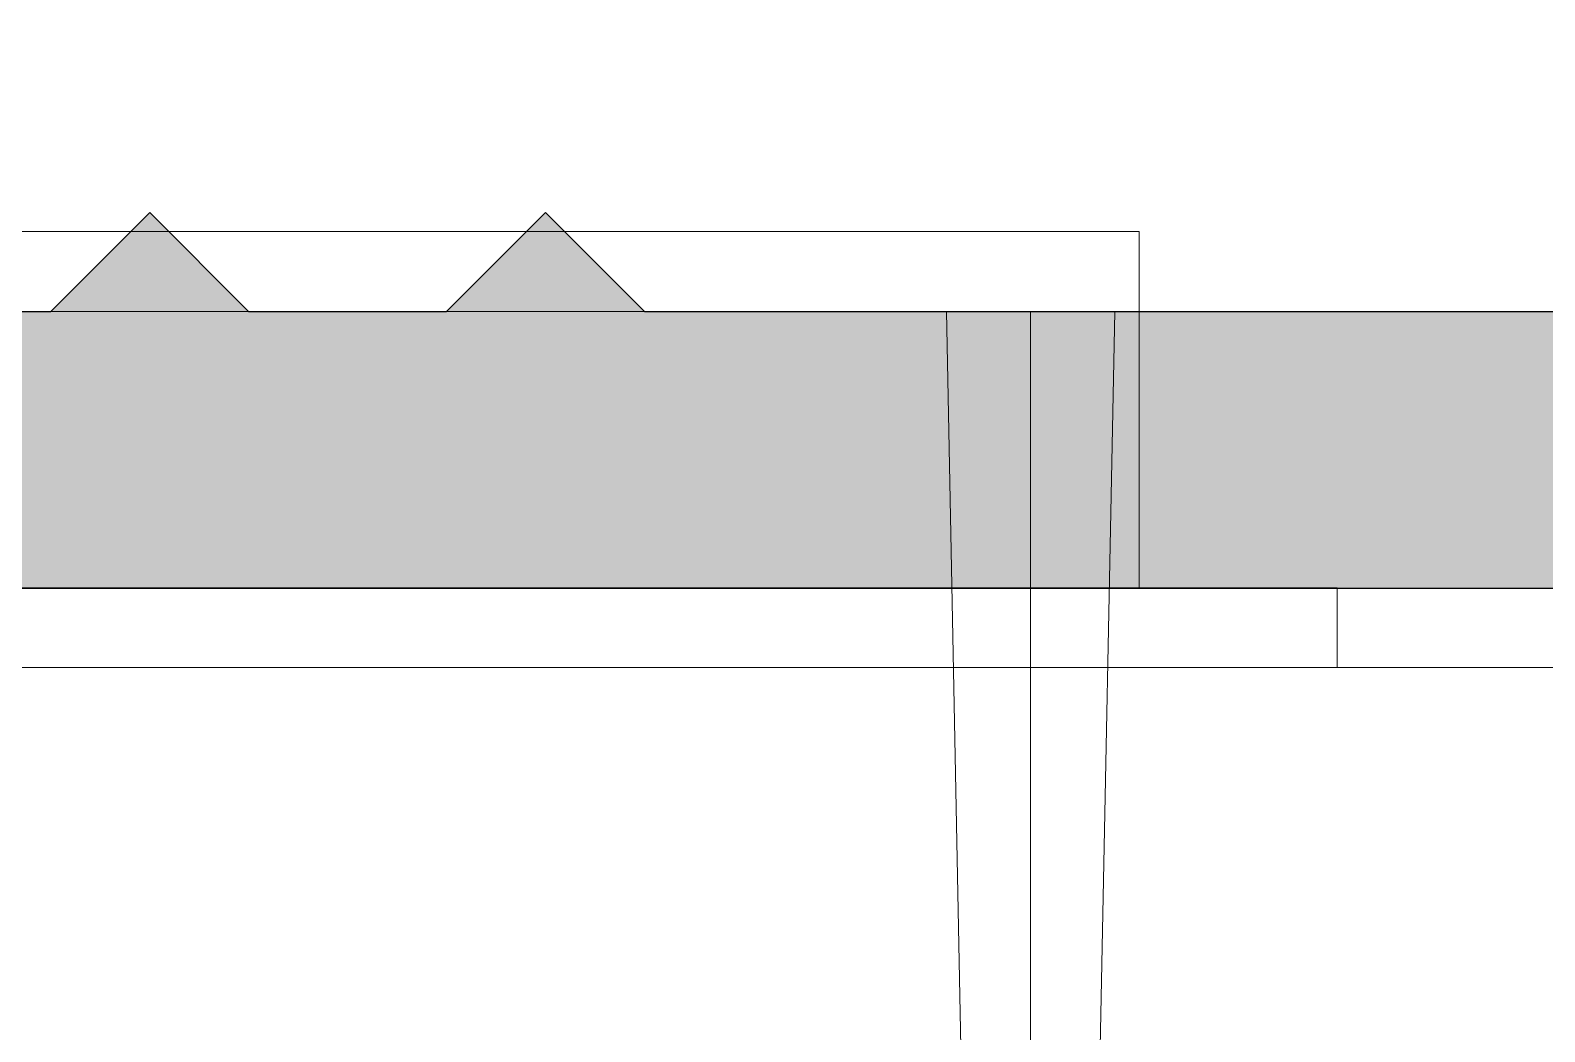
# Model space of a CAD drawing. Header units: millimetres. Extents: x 3069 to 3669, y 1489 to 1908.
# Drawn here: x 3592.81 to 3600.46, y 1763.91 to 1768.97 of the extents above; entities that cross this region are included whole.
import ezdxf

# ---------------------------------------------------------------- set-up
doc = ezdxf.new("R2010")
doc.units = ezdxf.units.MM
doc.set_wipeout_variables(frame=1)
for name, color, linetype, lineweight in [('Detalles-Accesorios', 1, 'Continuous', 13), ('Perfil-Detalles', 7, 'Continuous', 25), ('Sombreado-Perfil dettalles', 7, 'Continuous', 0)]:
    doc.layers.add(name, color=color, linetype=linetype, lineweight=lineweight)

# ---------------------------------------------------------------- blocks, each defined once
blk = doc.blocks.new('*U41')
for p, q in [((-24.92481626905123, 1.79820373063865), (-25.44235208098689, 1.79820373063865)), ((-23.67481626905123, 1.79820373063865), (-24.19235208098689, 1.79820373063865)), ((-22.42481626905123, 1.79820373063865), (-22.94235208098689, 1.79820373063865)), ((-21.17481626905123, 1.798203730638649), (-21.69235208098689, 1.798203730638649)), ((-19.92481626905123, 1.798203730638649), (-20.44235208098689, 1.798203730638649)), ((-24.09207509183, -1.757927183843943), (-24.59904301543713, -1.757927183843943)), ((-22.84207509183, -1.757927183843944), (-23.34904301543713, -1.757927183843943)), ((-21.59207509183, -1.757927183843944), (-22.09904301543713, -1.757927183843943)), ((-20.34207509183, -1.757927183843944), (-20.84904301543713, -1.757927183843944))]:
    blk.add_line(p, q)
at = {"flags": 128}
for points in [[(-24.95445872962966, -2.359146043614881), (-24.95844172363184, -2.36613569882746), (-24.96927609511465, -2.381131120569929), (-24.97982795788528, -2.391721408854774), (-24.99007566376588, -2.397994238799864), (-24.99999999999989, -2.400057851291248), (-25.01134364485131, -2.397370500694418)], [(-24.56937051801265, 2.399942148708763), (-24.61853190481463, 2.316278436247845), (-24.76965999464676, 2.059854694936521), (-24.85134073203028, 1.921860960113125), (-24.88564497482162, 1.864058973985155), (-24.91197457033775, 1.819764368019381), (-24.92481626905123, 1.79820373063865)], [(-23.70445872962966, -2.359146043614881), (-23.70844172363184, -2.36613569882746), (-23.71927609511465, -2.381131120569929), (-23.72982795788528, -2.391721408854774), (-23.74007566376588, -2.397994238799864), (-23.74999999999989, -2.400057851291248), (-23.76134364485131, -2.397370500694418), (-23.77310428771591, -2.389188572122688), (-23.78525297415683, -2.3753580929158), (-23.79775587889708, -2.355759727496828), (-23.8105762000356, -2.330313648212378), (-23.82343657030185, -2.299591096338357), (-23.83652154040669, -2.263193610113145), (-23.84978700218869, -2.221166244805598), (-23.86318587086282, -2.173596269630021), (-23.87522306919107, -2.126544227093742), (-23.88729355159194, -2.075296091311198), (-23.89936159857291, -2.019996769768337), (-23.91139257305019, -1.960814577042921), (-23.92335075553183, -1.897940017094296), (-23.935202591343, -1.83158348314458), (-23.94691425520671, -1.761972957559916), (-23.95845435726631, -1.68935171173143), (-23.97136614195336, -1.603190072270589), (-23.98397322854635, -1.513840603416323), (-23.99623692092871, -1.421709208490935), (-24.00812312322126, -1.327207067560433), (-24.01960098677125, -1.230746578399984), (-24.030648051595, -1.133938365393472), (-24.04206178241998, -1.033641345679936), (-24.05386030959483, -0.9299660602641178), (-24.06601278446669, -0.8231781052201053), (-24.07713507670621, -0.7254438914340509), (-24.08848629841975, -0.6256989002389983), (-24.10003749517012, -0.5241940813642114), (-24.11175890071343, -0.4211966544968928), (-24.1236183133866, -0.3169876400373223), (-24.13558163731034, -0.2118596266305385), (-24.14761585901431, -0.1061139129301378), (-24.15968525900633, -5.78523145659e-05), (-24.17115500448983, 0.1007323145669861), (-24.18259498372993, 0.2012560735677229), (-24.19397434807354, 0.3012493592075916), (-24.20526387248185, 0.4004527738947023), (-24.21643487312042, 0.4986137273738823), (-24.22745920735804, 0.595488643826403), (-24.24022838467772, 0.7076956788272387), (-24.25271721810293, 0.8174353628320464), (-24.26488728211882, 0.92437715523528), (-24.27670502205103, 1.028220958180387), (-24.28836851872052, 1.130713306013493), (-24.29964613663117, 1.229567001162937), (-24.31114510715417, 1.32625560799045), (-24.3230543106348, 1.420980860447346), (-24.33534289842089, 1.513327790036899), (-24.34797623342888, 1.602882375370089), (-24.36091589014416, 1.689236007102582), (-24.3718779858724, 1.758317234754716), (-24.38299703088535, 1.824690681342989), (-24.3942448825527, 1.888146630150348), (-24.40559393944841, 1.948487812162571), (-24.41701443532895, 2.00553062377634), (-24.42847660395035, 2.059107832823147), (-24.44199805542792, 2.117600395803779), (-24.45548541102619, 2.170860188452369), (-24.46888996234691, 2.218714837158134), (-24.48216354219551, 2.261032829244644), (-24.49386600558398, 2.294063888614576), (-24.50539474235029, 2.322573726176816), (-24.51671944504676, 2.346553412058259), (-24.52781251224712, 2.366019994198555), (-24.53864634252534, 2.381015415940911), (-24.54919820529585, 2.39160570422587), (-24.55944591117657, 2.397878534171016), (-24.56937051801265, 2.399942148708763), (-24.56937051801265, 2.399942148708763)], [(-23.31937051801265, 2.399942148708762), (-23.36853190481463, 2.316278436247844), (-23.51965999464676, 2.059854694936521), (-23.60134073203028, 1.921860960113124), (-23.63564497482162, 1.864058973985154), (-23.66197457033775, 1.81976436801938), (-23.67481626905123, 1.79820373063865)], [(-22.45445872962966, -2.359146043614882), (-22.45844172363184, -2.36613569882746), (-22.46927609511465, -2.381131120569929), (-22.47982795788528, -2.391721408854775), (-22.49007566376588, -2.397994238799864), (-22.49999999999989, -2.400057851291248), (-22.51134364485131, -2.397370500694418), (-22.52310428771591, -2.389188572122688), (-22.53525297415683, -2.3753580929158), (-22.54775587889708, -2.355759727496828), (-22.5605762000356, -2.330313648212379), (-22.57343657030185, -2.299591096338358), (-22.58652154040669, -2.263193610113146), (-22.59978700218869, -2.221166244805599), (-22.61318587086282, -2.173596269630022), (-22.62522306919107, -2.126544227093742), (-22.63729355159194, -2.075296091311199), (-22.64936159857291, -2.019996769768337), (-22.66139257305019, -1.960814577042921), (-22.67335075553183, -1.897940017094296), (-22.685202591343, -1.831583483144581), (-22.69691425520671, -1.761972957559916), (-22.70845435726631, -1.68935171173143), (-22.72136614195336, -1.60319007227059), (-22.73397322854635, -1.513840603416324), (-22.74623692092871, -1.421709208490935), (-22.75812312322125, -1.327207067560434), (-22.76960098677125, -1.230746578399984), (-22.780648051595, -1.133938365393473), (-22.79206178241998, -1.033641345679936), (-22.80386030959483, -0.9299660602641184), (-22.81601278446669, -0.8231781052201059), (-22.82713507670621, -0.7254438914340513), (-22.83848629841975, -0.6256989002389987), (-22.85003749517011, -0.5241940813642118), (-22.86175890071342, -0.4211966544968932), (-22.8736183133866, -0.3169876400373228), (-22.88558163731034, -0.211859626630539), (-22.89761585901431, -0.1061139129301382), (-22.90968525900632, -5.78523145664e-05), (-22.92115500448983, 0.1007323145669857), (-22.93259498372993, 0.2012560735677225), (-22.94397434807354, 0.3012493592075911), (-22.95526387248185, 0.4004527738947018), (-22.96643487312042, 0.4986137273738819), (-22.97745920735804, 0.5954886438264027), (-22.99022838467772, 0.7076956788272383), (-23.00271721810293, 0.817435362832046), (-23.01488728211882, 0.9243771552352797), (-23.02670502205103, 1.028220958180386), (-23.03836851872052, 1.130713306013492), (-23.04964613663117, 1.229567001162936), (-23.06114510715417, 1.326255607990449), (-23.0730543106348, 1.420980860447346), (-23.08534289842089, 1.513327790036899), (-23.09797623342888, 1.602882375370088), (-23.11091589014416, 1.689236007102581), (-23.1218779858724, 1.758317234754716), (-23.13299703088535, 1.824690681342988), (-23.1442448825527, 1.888146630150347), (-23.15559393944841, 1.948487812162571), (-23.16701443532895, 2.00553062377634), (-23.17847660395035, 2.059107832823147), (-23.19199805542792, 2.117600395803779), (-23.20548541102619, 2.170860188452368), (-23.21888996234691, 2.218714837158134), (-23.23216354219551, 2.261032829244643), (-23.24386600558398, 2.294063888614576), (-23.25539474235029, 2.322573726176815), (-23.26671944504676, 2.346553412058258), (-23.27781251224712, 2.366019994198555), (-23.28864634252534, 2.38101541594091), (-23.29919820529585, 2.391605704225869), (-23.30944591117657, 2.397878534171016), (-23.31937051801265, 2.399942148708762), (-23.31937051801265, 2.399942148708762)], [(-22.06937051801265, 2.399942148708762), (-22.11853190481463, 2.316278436247844), (-22.26965999464676, 2.059854694936521), (-22.35134073203028, 1.921860960113124), (-22.38564497482162, 1.864058973985154), (-22.41197457033775, 1.81976436801938), (-22.42481626905123, 1.79820373063865)], [(-21.20445872962966, -2.359146043614882), (-21.20844172363184, -2.36613569882746), (-21.21927609511465, -2.381131120569929), (-21.22982795788528, -2.391721408854775), (-21.24007566376588, -2.397994238799864), (-21.24999999999989, -2.400057851291248), (-21.26134364485131, -2.397370500694418), (-21.27310428771591, -2.389188572122688), (-21.28525297415683, -2.3753580929158), (-21.29775587889708, -2.355759727496828), (-21.3105762000356, -2.330313648212379), (-21.32343657030185, -2.299591096338358), (-21.33652154040669, -2.263193610113146), (-21.34978700218869, -2.221166244805599), (-21.36318587086282, -2.173596269630022), (-21.37522306919107, -2.126544227093742), (-21.38729355159194, -2.075296091311199), (-21.39936159857291, -2.019996769768337), (-21.41139257305019, -1.960814577042921), (-21.42335075553183, -1.897940017094296), (-21.435202591343, -1.831583483144581), (-21.44691425520671, -1.761972957559916), (-21.45845435726631, -1.68935171173143), (-21.47136614195336, -1.60319007227059), (-21.48397322854635, -1.513840603416324), (-21.49623692092871, -1.421709208490935), (-21.50812312322125, -1.327207067560434), (-21.51960098677125, -1.230746578399984), (-21.530648051595, -1.133938365393473), (-21.54206178241998, -1.033641345679936), (-21.55386030959483, -0.9299660602641184), (-21.56601278446669, -0.8231781052201059), (-21.57713507670621, -0.7254438914340513), (-21.58848629841975, -0.6256989002389987), (-21.60003749517011, -0.5241940813642118), (-21.61175890071342, -0.4211966544968932), (-21.6236183133866, -0.3169876400373228), (-21.63558163731034, -0.211859626630539), (-21.64761585901431, -0.1061139129301382), (-21.65968525900632, -5.78523145664e-05), (-21.67115500448983, 0.1007323145669857), (-21.68259498372993, 0.2012560735677225), (-21.69397434807354, 0.3012493592075911), (-21.70526387248185, 0.4004527738947018), (-21.71643487312042, 0.4986137273738819), (-21.72745920735804, 0.5954886438264027), (-21.74022838467772, 0.7076956788272383), (-21.75271721810293, 0.817435362832046), (-21.76488728211882, 0.9243771552352797), (-21.77670502205103, 1.028220958180386), (-21.78836851872052, 1.130713306013492), (-21.79964613663117, 1.229567001162936), (-21.81114510715417, 1.326255607990449), (-21.8230543106348, 1.420980860447346), (-21.83534289842089, 1.513327790036899), (-21.84797623342888, 1.602882375370088), (-21.86091589014416, 1.689236007102581), (-21.8718779858724, 1.758317234754716), (-21.88299703088535, 1.824690681342988), (-21.8942448825527, 1.888146630150347), (-21.90559393944841, 1.948487812162571), (-21.91701443532895, 2.00553062377634), (-21.92847660395035, 2.059107832823147), (-21.94199805542792, 2.117600395803779), (-21.95548541102619, 2.170860188452368), (-21.96888996234691, 2.218714837158134), (-21.98216354219551, 2.261032829244643), (-21.99386600558398, 2.294063888614576), (-22.00539474235029, 2.322573726176815), (-22.01671944504676, 2.346553412058258), (-22.02781251224712, 2.366019994198555), (-22.03864634252534, 2.38101541594091), (-22.04919820529585, 2.391605704225869), (-22.05944591117657, 2.397878534171016), (-22.06937051801265, 2.399942148708762), (-22.06937051801265, 2.399942148708762)], [(-20.81937051801265, 2.399942148708762), (-20.86853190481463, 2.316278436247844), (-21.01965999464676, 2.05985469493652), (-21.10134073203028, 1.921860960113124), (-21.13564497482162, 1.864058973985154), (-21.16197457033775, 1.81976436801938), (-21.17481626905123, 1.798203730638649)], [(-19.95445872962966, -2.359146043614882), (-19.95844172363183, -2.366135698827461), (-19.96927609511465, -2.38113112056993), (-19.97982795788528, -2.391721408854775), (-19.99007566376588, -2.397994238799865), (-19.99999999999988, -2.400057851291248), (-20.01134364485131, -2.397370500694419), (-20.02310428771591, -2.389188572122689), (-20.03525297415683, -2.375358092915801), (-20.04775587889708, -2.355759727496829), (-20.0605762000356, -2.330313648212379), (-20.07343657030185, -2.299591096338358), (-20.08652154040669, -2.263193610113146), (-20.09978700218869, -2.221166244805599), (-20.11318587086282, -2.173596269630022), (-20.12522306919107, -2.126544227093743), (-20.13729355159194, -2.075296091311199), (-20.14936159857291, -2.019996769768338), (-20.16139257305019, -1.960814577042922), (-20.17335075553183, -1.897940017094297), (-20.185202591343, -1.831583483144581), (-20.19691425520671, -1.761972957559917), (-20.20845435726631, -1.68935171173143), (-20.22136614195336, -1.60319007227059), (-20.23397322854635, -1.513840603416324), (-20.24623692092871, -1.421709208490935), (-20.25812312322125, -1.327207067560434), (-20.26960098677125, -1.230746578399985), (-20.280648051595, -1.133938365393473), (-20.29206178241998, -1.033641345679936), (-20.30386030959483, -0.9299660602641189), (-20.31601278446669, -0.8231781052201064), (-20.32713507670621, -0.7254438914340517), (-20.33848629841975, -0.6256989002389992), (-20.35003749517011, -0.5241940813642123), (-20.36175890071342, -0.4211966544968936), (-20.3736183133866, -0.3169876400373232), (-20.38558163731034, -0.2118596266305394), (-20.39761585901431, -0.1061139129301386), (-20.40968525900632, -5.78523145668e-05), (-20.42115500448983, 0.1007323145669852), (-20.43259498372993, 0.2012560735677221), (-20.44397434807354, 0.3012493592075907), (-20.45526387248185, 0.4004527738947014), (-20.46643487312042, 0.4986137273738814), (-20.47745920735804, 0.5954886438264021), (-20.49022838467772, 0.7076956788272378), (-20.50271721810293, 0.8174353628320455), (-20.51488728211882, 0.9243771552352791), (-20.52670502205103, 1.028220958180386), (-20.53836851872052, 1.130713306013492), (-20.54964613663117, 1.229567001162936), (-20.56114510715417, 1.326255607990449), (-20.5730543106348, 1.420980860447345), (-20.58534289842089, 1.513327790036898), (-20.59797623342888, 1.602882375370088), (-20.61091589014416, 1.689236007102581), (-20.6218779858724, 1.758317234754715), (-20.63299703088535, 1.824690681342988), (-20.6442448825527, 1.888146630150347), (-20.65559393944841, 1.94848781216257), (-20.66701443532895, 2.005530623776339), (-20.67847660395035, 2.059107832823146), (-20.69199805542792, 2.117600395803779), (-20.70548541102619, 2.170860188452368), (-20.71888996234691, 2.218714837158133), (-20.73216354219551, 2.261032829244643), (-20.74386600558398, 2.294063888614575), (-20.75539474235029, 2.322573726176815), (-20.76671944504676, 2.346553412058258), (-20.77781251224712, 2.366019994198554), (-20.78864634252534, 2.38101541594091), (-20.79919820529585, 2.391605704225869), (-20.80944591117657, 2.397878534171015), (-20.81937051801265, 2.399942148708762), (-20.81937051801265, 2.399942148708762)], [(-24.95448849587342, -2.359665599867579), (-24.90532737967385, -2.276001889453024), (-24.75419956044368, -2.019578148141814), (-24.67251882306039, -1.881584413318418), (-24.63821403906456, -1.823782427190448), (-24.61188498475292, -1.779487821224674), (-24.59904301543713, -1.757927183843943)], [(-23.70448849587342, -2.359665599867579), (-23.65532737967385, -2.276001889453024), (-23.50419956044368, -2.019578148141814), (-23.42251882306038, -1.881584413318418), (-23.38821403906456, -1.823782427190448), (-23.36188498475292, -1.779487821224674), (-23.34904301543713, -1.757927183843943)], [(-22.45448849587342, -2.35966559986758), (-22.40532737967385, -2.276001889453024), (-22.25419956044368, -2.019578148141815), (-22.17251882306038, -1.881584413318418), (-22.13821403906456, -1.823782427190448), (-22.11188498475292, -1.779487821224674), (-22.09904301543713, -1.757927183843944)], [(-21.20448849587342, -2.35966559986758), (-21.15532737967385, -2.276001889453024), (-21.00419956044368, -2.019578148141815), (-20.92251882306038, -1.881584413318418), (-20.88821403906456, -1.823782427190448), (-20.86188498475292, -1.779487821224674), (-20.84904301543713, -1.757927183843944)], [(-19.95448849587342, -2.35966559986758), (-19.90532737967385, -2.276001889453025), (-19.75419956044368, -2.019578148141815), (-19.67251882306038, -1.881584413318419), (-19.63821403906456, -1.823782427190449), (-19.61188498475292, -1.779487821224674), (-19.59904301543713, -1.757927183843944)]]:
    blk.add_lwpolyline(points, dxfattribs=at)
for points, knots in [([(-24.59904301543713, -1.757927183843943), (-24.63302694511492, -1.757547680161505), (-24.64059529611416, -1.756784087254001), (-24.65237436397513, -1.750563329493044), (-24.66451826648643, -1.740493781238623), (-24.67702326703864, -1.726121286315273), (-24.68976584243308, -1.707599065094651), (-24.70270334818349, -1.684960222411458), (-24.71578858654505, -1.658300968026364), (-24.72905337341115, -1.62751841225457), (-24.74254370445294, -1.592438701011471), (-24.75621238058546, -1.553063660068172), (-24.77000880683693, -1.509429937262208), (-24.78378937547188, -1.461965406876626), (-24.79750151054862, -1.410862478965665), (-24.81109363016481, -1.356340277335899), (-24.82451526648095, -1.298641392597059), (-24.8377091993176, -1.23807170293804), (-24.85063068685543, -1.174916599639172), (-24.86323768710383, -1.10947250196676), (-24.8755016126654, -1.041989614573819), (-24.88739051652567, -0.972769709395035), (-24.89881634307244, -0.9023896642713648), (-24.9098916843808, -0.8305960885246545), (-24.92133237207748, -0.757100313971304), (-24.93312525252316, -0.681159883387974), (-24.9453638090539, -0.6024025335972252), (-24.95801029047573, -0.5210041350598514), (-24.97103448637279, -0.4371780594093449), (-24.98430910555555, -0.351741405551135), (-24.99778756885803, -0.2649915174223421), (-25.0114212668251, -0.1772421840079201), (-25.02515963044596, -0.0888194345226308), (-25.0389407153906, -0.0001223791951443), (-25.05271187445714, 0.0885103170294915), (-25.06642040526254, 0.1767418791618556), (-25.08002516666363, 0.2643044081454522), (-25.09347582322778, 0.3508738031024481), (-25.10664557167024, 0.4356361408304143), (-25.11949281142165, 0.5183246949314966), (-25.13198152495818, 0.598704149659969), (-25.1441524031161, 0.6770355231645371), (-25.15670529233592, 0.7578412822736627), (-25.16956687111724, 0.8405541703273829), (-25.18266619420945, 0.9251210360203604), (-25.1963207299907, 1.007169724967755), (-25.2104719147859, 1.086970341382371), (-25.22511611770767, 1.164121646560662), (-25.23944796762919, 1.234537078028384), (-25.25335738792944, 1.298393433336403), (-25.26674875572201, 1.355976633171738), (-25.2803108560546, 1.410397803377637), (-25.29399184073634, 1.461416447115371), (-25.30766037802016, 1.508531483755862), (-25.32126334813813, 1.551634197307069), (-25.3347503472013, 1.590635593300138), (-25.34815563360633, 1.625714189800933), (-25.36151434198439, 1.656813499498813), (-25.37377605125551, 1.682277588544824), (-25.38152507051734, 1.695458591226784), (-25.76671944504676, 2.346553412058259)], [0, 0, 0, 0, 0.0163602505814666, 0.0329181820557936, 0.0496575069572153, 0.0665606921873199, 0.0836089697385802, 0.1004749191246001, 0.1174420185410431, 0.1344897300077625, 0.1515970032494036, 0.1690923099561412, 0.1866039139542071, 0.2041084275888897, 0.2215825259005513, 0.2390031635657217, 0.256347704571167, 0.273594137151177, 0.2906840200907863, 0.3076349385131622, 0.3244277684672279, 0.3410445817504112, 0.357468696432056, 0.3734919105160273, 0.3896896976385372, 0.406068090266904, 0.4226109292896755, 0.439642799702618, 0.4568082367407016, 0.4740866844790796, 0.4914566379478175, 0.5088958919847368, 0.526381662995152, 0.543890794173872, 0.561361749006686, 0.5788094957639368, 0.5962110260341742, 0.6135437122513505, 0.630785466850766, 0.6476102260751122, 0.6643072934950128, 0.6808582113546195, 0.6972455579679399, 0.7165178695660867, 0.7355967299844759, 0.7548932744320945, 0.7744421748735306, 0.7942155760356275, 0.8141834313552822, 0.8313921289253737, 0.8486985421471755, 0.866080830275533, 0.883516506318333, 0.9009826558228367, 0.9181442244051423, 0.9352908305397866, 0.9524006029480601, 0.9694519572407516, 0.9867690591659288, 1, 1, 1, 1]), ([(-23.34904301543713, -1.757927183843943), (-23.38302694511492, -1.757547680161505), (-23.39059529611416, -1.756784087254001), (-23.40237436397513, -1.750563329493044), (-23.41451826648643, -1.740493781238623), (-23.42702326703864, -1.726121286315273), (-23.43976584243308, -1.707599065094651), (-23.45270334818349, -1.684960222411458), (-23.46578858654504, -1.658300968026364), (-23.47905337341115, -1.62751841225457), (-23.49254370445294, -1.592438701011471), (-23.50621238058545, -1.553063660068172), (-23.52000880683693, -1.509429937262208), (-23.53378937547188, -1.461965406876626), (-23.54750151054862, -1.410862478965665), (-23.5610936301648, -1.356340277335899), (-23.57451526648095, -1.298641392597059), (-23.5877091993176, -1.23807170293804), (-23.60063068685542, -1.174916599639172), (-23.61323768710383, -1.10947250196676), (-23.6255016126654, -1.041989614573819), (-23.63739051652567, -0.972769709395035), (-23.64881634307244, -0.9023896642713648), (-23.6598916843808, -0.8305960885246545), (-23.67133237207747, -0.757100313971304), (-23.68312525252315, -0.681159883387974), (-23.6953638090539, -0.6024025335972252), (-23.70801029047573, -0.5210041350598514), (-23.72103448637279, -0.4371780594093449), (-23.73430910555555, -0.351741405551135), (-23.74778756885803, -0.2649915174223421), (-23.7614212668251, -0.1772421840079201), (-23.77515963044595, -0.0888194345226308), (-23.78894071539059, -0.0001223791951443), (-23.80271187445714, 0.0885103170294915), (-23.81642040526253, 0.1767418791618556), (-23.83002516666363, 0.2643044081454522), (-23.84347582322778, 0.3508738031024481), (-23.85664557167024, 0.4356361408304143), (-23.86949281142165, 0.5183246949314966), (-23.88198152495818, 0.598704149659969), (-23.8941524031161, 0.6770355231645371), (-23.90670529233592, 0.7578412822736627), (-23.91956687111724, 0.8405541703273829), (-23.93266619420945, 0.9251210360203604), (-23.9463207299907, 1.007169724967755), (-23.9604719147859, 1.086970341382371), (-23.97511611770767, 1.164121646560662), (-23.98944796762919, 1.234537078028384), (-24.00335738792944, 1.298393433336403), (-24.01674875572201, 1.355976633171738), (-24.0303108560546, 1.410397803377637), (-24.04399184073634, 1.461416447115371), (-24.05766037802016, 1.508531483755862), (-24.07126334813813, 1.551634197307069), (-24.0847503472013, 1.590635593300138), (-24.09815563360633, 1.625714189800933), (-24.11151434198439, 1.656813499498813), (-24.12377605125551, 1.682277588544824), (-24.13152507051734, 1.695458591226784), (-24.51671944504676, 2.346553412058259)], [0, 0, 0, 0, 0.0163602505814666, 0.0329181820557936, 0.0496575069572153, 0.0665606921873199, 0.0836089697385802, 0.1004749191246001, 0.1174420185410431, 0.1344897300077625, 0.1515970032494036, 0.1690923099561412, 0.1866039139542071, 0.2041084275888897, 0.2215825259005513, 0.2390031635657217, 0.256347704571167, 0.273594137151177, 0.2906840200907863, 0.3076349385131622, 0.3244277684672279, 0.3410445817504112, 0.357468696432056, 0.3734919105160273, 0.3896896976385372, 0.406068090266904, 0.4226109292896755, 0.439642799702618, 0.4568082367407016, 0.4740866844790796, 0.4914566379478175, 0.5088958919847368, 0.526381662995152, 0.543890794173872, 0.561361749006686, 0.5788094957639368, 0.5962110260341742, 0.6135437122513505, 0.630785466850766, 0.6476102260751122, 0.6643072934950128, 0.6808582113546195, 0.6972455579679399, 0.7165178695660867, 0.7355967299844759, 0.7548932744320945, 0.7744421748735306, 0.7942155760356275, 0.8141834313552822, 0.8313921289253737, 0.8486985421471755, 0.866080830275533, 0.883516506318333, 0.9009826558228367, 0.9181442244051423, 0.9352908305397866, 0.9524006029480601, 0.9694519572407516, 0.9867690591659288, 1, 1, 1, 1]), ([(-22.09904301543713, -1.757927183843944), (-22.13302694511492, -1.757547680161505), (-22.14059529611416, -1.756784087254001), (-22.15237436397513, -1.750563329493044), (-22.16451826648643, -1.740493781238623), (-22.17702326703864, -1.726121286315273), (-22.18976584243308, -1.707599065094652), (-22.20270334818349, -1.684960222411459), (-22.21578858654504, -1.658300968026364), (-22.22905337341115, -1.627518412254571), (-22.24254370445294, -1.592438701011471), (-22.25621238058545, -1.553063660068173), (-22.27000880683693, -1.509429937262209), (-22.28378937547188, -1.461965406876626), (-22.29750151054862, -1.410862478965666), (-22.3110936301648, -1.3563402773359), (-22.32451526648095, -1.298641392597059), (-22.3377091993176, -1.23807170293804), (-22.35063068685542, -1.174916599639172), (-22.36323768710383, -1.10947250196676), (-22.3755016126654, -1.041989614573819), (-22.38739051652567, -0.9727697093950355), (-22.39881634307244, -0.9023896642713654), (-22.4098916843808, -0.830596088524655), (-22.42133237207747, -0.7571003139713044), (-22.43312525252315, -0.6811598833879744), (-22.4453638090539, -0.6024025335972257), (-22.45801029047573, -0.5210041350598518), (-22.47103448637279, -0.4371780594093453), (-22.48430910555555, -0.3517414055511354), (-22.49778756885803, -0.2649915174223425), (-22.5114212668251, -0.1772421840079205), (-22.52515963044595, -0.0888194345226312), (-22.53894071539059, -0.0001223791951448), (-22.55271187445714, 0.088510317029491), (-22.56642040526253, 0.1767418791618552), (-22.58002516666363, 0.2643044081454517), (-22.59347582322778, 0.3508738031024476), (-22.60664557167024, 0.4356361408304138), (-22.61949281142165, 0.5183246949314962), (-22.63198152495818, 0.5987041496599687), (-22.6441524031161, 0.6770355231645367), (-22.65670529233592, 0.7578412822736622), (-22.66956687111724, 0.8405541703273824), (-22.68266619420945, 0.9251210360203598), (-22.6963207299907, 1.007169724967755), (-22.7104719147859, 1.086970341382371), (-22.72511611770767, 1.164121646560661), (-22.73944796762919, 1.234537078028384), (-22.75335738792944, 1.298393433336403), (-22.76674875572201, 1.355976633171738), (-22.7803108560546, 1.410397803377636), (-22.79399184073634, 1.461416447115371), (-22.80766037802016, 1.508531483755862), (-22.82126334813813, 1.551634197307069), (-22.8347503472013, 1.590635593300137), (-22.84815563360632, 1.625714189800933), (-22.86151434198439, 1.656813499498812), (-22.8737760512555, 1.682277588544823), (-22.88152507051734, 1.695458591226784), (-23.26671944504676, 2.346553412058258)], [0, 0, 0, 0, 0.0163602505814666, 0.0329181820557936, 0.0496575069572153, 0.0665606921873199, 0.0836089697385802, 0.1004749191246001, 0.1174420185410431, 0.1344897300077625, 0.1515970032494036, 0.1690923099561412, 0.1866039139542071, 0.2041084275888897, 0.2215825259005513, 0.2390031635657217, 0.256347704571167, 0.273594137151177, 0.2906840200907863, 0.3076349385131622, 0.3244277684672279, 0.3410445817504112, 0.357468696432056, 0.3734919105160273, 0.3896896976385372, 0.406068090266904, 0.4226109292896755, 0.439642799702618, 0.4568082367407016, 0.4740866844790796, 0.4914566379478175, 0.5088958919847368, 0.526381662995152, 0.543890794173872, 0.561361749006686, 0.5788094957639368, 0.5962110260341742, 0.6135437122513505, 0.630785466850766, 0.6476102260751122, 0.6643072934950128, 0.6808582113546195, 0.6972455579679399, 0.7165178695660867, 0.7355967299844759, 0.7548932744320945, 0.7744421748735306, 0.7942155760356275, 0.8141834313552822, 0.8313921289253737, 0.8486985421471755, 0.866080830275533, 0.883516506318333, 0.9009826558228367, 0.9181442244051423, 0.9352908305397866, 0.9524006029480601, 0.9694519572407516, 0.9867690591659288, 1, 1, 1, 1]), ([(-20.84904301543713, -1.757927183843944), (-20.88302694511492, -1.757547680161505), (-20.89059529611416, -1.756784087254001), (-20.90237436397513, -1.750563329493044), (-20.91451826648643, -1.740493781238623), (-20.92702326703864, -1.726121286315273), (-20.93976584243308, -1.707599065094652), (-20.95270334818349, -1.684960222411459), (-20.96578858654504, -1.658300968026364), (-20.97905337341115, -1.627518412254571), (-20.99254370445294, -1.592438701011471), (-21.00621238058545, -1.553063660068173), (-21.02000880683693, -1.509429937262209), (-21.03378937547188, -1.461965406876626), (-21.04750151054862, -1.410862478965666), (-21.0610936301648, -1.3563402773359), (-21.07451526648095, -1.298641392597059), (-21.0877091993176, -1.23807170293804), (-21.10063068685542, -1.174916599639172), (-21.11323768710383, -1.10947250196676), (-21.1255016126654, -1.041989614573819), (-21.13739051652567, -0.9727697093950355), (-21.14881634307244, -0.9023896642713654), (-21.1598916843808, -0.830596088524655), (-21.17133237207747, -0.7571003139713044), (-21.18312525252315, -0.6811598833879744), (-21.1953638090539, -0.6024025335972257), (-21.20801029047573, -0.5210041350598518), (-21.22103448637279, -0.4371780594093453), (-21.23430910555555, -0.3517414055511354), (-21.24778756885803, -0.2649915174223425), (-21.2614212668251, -0.1772421840079205), (-21.27515963044595, -0.0888194345226312), (-21.28894071539059, -0.0001223791951448), (-21.30271187445714, 0.088510317029491), (-21.31642040526253, 0.1767418791618552), (-21.33002516666363, 0.2643044081454517), (-21.34347582322778, 0.3508738031024476), (-21.35664557167024, 0.4356361408304138), (-21.36949281142165, 0.5183246949314962), (-21.38198152495818, 0.5987041496599687), (-21.3941524031161, 0.6770355231645367), (-21.40670529233592, 0.7578412822736622), (-21.41956687111724, 0.8405541703273824), (-21.43266619420945, 0.9251210360203598), (-21.4463207299907, 1.007169724967755), (-21.4604719147859, 1.086970341382371), (-21.47511611770767, 1.164121646560661), (-21.48944796762919, 1.234537078028384), (-21.50335738792944, 1.298393433336403), (-21.51674875572201, 1.355976633171738), (-21.5303108560546, 1.410397803377636), (-21.54399184073634, 1.461416447115371), (-21.55766037802016, 1.508531483755862), (-21.57126334813813, 1.551634197307069), (-21.5847503472013, 1.590635593300137), (-21.59815563360632, 1.625714189800933), (-21.61151434198439, 1.656813499498812), (-21.6237760512555, 1.682277588544823), (-21.63152507051734, 1.695458591226784), (-22.01671944504676, 2.346553412058258)], [0, 0, 0, 0, 0.0163602505814666, 0.0329181820557936, 0.0496575069572153, 0.0665606921873199, 0.0836089697385802, 0.1004749191246001, 0.1174420185410431, 0.1344897300077625, 0.1515970032494036, 0.1690923099561412, 0.1866039139542071, 0.2041084275888897, 0.2215825259005513, 0.2390031635657217, 0.256347704571167, 0.273594137151177, 0.2906840200907863, 0.3076349385131622, 0.3244277684672279, 0.3410445817504112, 0.357468696432056, 0.3734919105160273, 0.3896896976385372, 0.406068090266904, 0.4226109292896755, 0.439642799702618, 0.4568082367407016, 0.4740866844790796, 0.4914566379478175, 0.5088958919847368, 0.526381662995152, 0.543890794173872, 0.561361749006686, 0.5788094957639368, 0.5962110260341742, 0.6135437122513505, 0.630785466850766, 0.6476102260751122, 0.6643072934950128, 0.6808582113546195, 0.6972455579679399, 0.7165178695660867, 0.7355967299844759, 0.7548932744320945, 0.7744421748735306, 0.7942155760356275, 0.8141834313552822, 0.8313921289253737, 0.8486985421471755, 0.866080830275533, 0.883516506318333, 0.9009826558228367, 0.9181442244051423, 0.9352908305397866, 0.9524006029480601, 0.9694519572407516, 0.9867690591659288, 1, 1, 1, 1]), ([(-19.59904301543713, -1.757927183843944), (-19.63302694511492, -1.757547680161505), (-19.64059529611416, -1.756784087254002), (-19.65237436397513, -1.750563329493045), (-19.66451826648642, -1.740493781238624), (-19.67702326703863, -1.726121286315274), (-19.68976584243307, -1.707599065094652), (-19.70270334818349, -1.684960222411459), (-19.71578858654504, -1.658300968026364), (-19.72905337341115, -1.627518412254571), (-19.74254370445294, -1.592438701011472), (-19.75621238058545, -1.553063660068173), (-19.77000880683693, -1.509429937262209), (-19.78378937547188, -1.461965406876627), (-19.79750151054861, -1.410862478965666), (-19.8110936301648, -1.3563402773359), (-19.82451526648094, -1.29864139259706), (-19.8377091993176, -1.238071702938041), (-19.85063068685542, -1.174916599639173), (-19.86323768710383, -1.109472501966761), (-19.8755016126654, -1.041989614573819), (-19.88739051652567, -0.9727697093950362), (-19.89881634307244, -0.9023896642713658), (-19.90989168438079, -0.8305960885246555), (-19.92133237207747, -0.757100313971305), (-19.93312525252315, -0.681159883387975), (-19.9453638090539, -0.6024025335972261), (-19.95801029047573, -0.5210041350598523), (-19.97103448637279, -0.4371780594093458), (-19.98430910555555, -0.3517414055511359), (-19.99778756885803, -0.2649915174223429), (-20.0114212668251, -0.177242184007921), (-20.02515963044595, -0.0888194345226316), (-20.03894071539059, -0.0001223791951452), (-20.05271187445714, 0.0885103170294906), (-20.06642040526253, 0.1767418791618547), (-20.08002516666363, 0.2643044081454513), (-20.09347582322778, 0.3508738031024472), (-20.10664557167024, 0.4356361408304134), (-20.11949281142165, 0.5183246949314957), (-20.13198152495818, 0.5987041496599681), (-20.1441524031161, 0.6770355231645362), (-20.15670529233592, 0.7578412822736618), (-20.16956687111724, 0.8405541703273819), (-20.18266619420945, 0.9251210360203593), (-20.1963207299907, 1.007169724967754), (-20.2104719147859, 1.08697034138237), (-20.22511611770767, 1.164121646560661), (-20.23944796762919, 1.234537078028383), (-20.25335738792944, 1.298393433336402), (-20.26674875572201, 1.355976633171737), (-20.2803108560546, 1.410397803377636), (-20.29399184073634, 1.46141644711537), (-20.30766037802016, 1.508531483755862), (-20.32126334813813, 1.551634197307068), (-20.3347503472013, 1.590635593300137), (-20.34815563360632, 1.625714189800933), (-20.36151434198439, 1.656813499498812), (-20.3737760512555, 1.682277588544823), (-20.38152507051734, 1.695458591226783), (-20.76671944504676, 2.346553412058258)], [0, 0, 0, 0, 0.0163602505814666, 0.0329181820557936, 0.0496575069572153, 0.0665606921873199, 0.0836089697385802, 0.1004749191246001, 0.1174420185410431, 0.1344897300077625, 0.1515970032494036, 0.1690923099561412, 0.1866039139542071, 0.2041084275888897, 0.2215825259005513, 0.2390031635657217, 0.256347704571167, 0.273594137151177, 0.2906840200907863, 0.3076349385131622, 0.3244277684672279, 0.3410445817504112, 0.357468696432056, 0.3734919105160273, 0.3896896976385372, 0.406068090266904, 0.4226109292896755, 0.439642799702618, 0.4568082367407016, 0.4740866844790796, 0.4914566379478175, 0.5088958919847368, 0.526381662995152, 0.543890794173872, 0.561361749006686, 0.5788094957639368, 0.5962110260341742, 0.6135437122513505, 0.630785466850766, 0.6476102260751122, 0.6643072934950128, 0.6808582113546195, 0.6972455579679399, 0.7165178695660867, 0.7355967299844759, 0.7548932744320945, 0.7744421748735306, 0.7942155760356275, 0.8141834313552822, 0.8313921289253737, 0.8486985421471755, 0.866080830275533, 0.883516506318333, 0.9009826558228367, 0.9181442244051423, 0.9352908305397866, 0.9524006029480601, 0.9694519572407516, 0.9867690591659288, 1, 1, 1, 1]), ([(-24.92481626905123, 1.79820373063865), (-24.8908323374875, 1.797824227003221), (-24.88326398269374, 1.797060634190362), (-24.87148494366113, 1.790839875710392), (-24.85934093164542, 1.780770331757597), (-24.84683635514727, 1.766397829409758), (-24.83409379360467, 1.74787560488858), (-24.82115580719153, 1.725236779234652), (-24.80807087384039, 1.698577500527395), (-24.79480532765604, 1.667794993471662), (-24.78131615882978, 1.632715210618417), (-24.76764677325025, 1.593340221550309), (-24.75385042609957, 1.549706496210095), (-24.74007026031177, 1.502241938932744), (-24.72635803063474, 1.451139026714489), (-24.71276589821002, 1.396616827121196), (-24.69934440640043, 1.338917917847144), (-24.68614990550168, 1.278348287973418), (-24.67322895162784, 1.215193127729268), (-24.66062196631162, 1.149749027237308), (-24.64835746269728, 1.08226620614943), (-24.63646925286241, 1.013046210516737), (-24.62504281731651, 0.9426662361342469), (-24.61396763541927, 0.8708726312153803), (-24.60252689676997, 0.7973768627283025), (-24.59073405906134, 0.7214364264465335), (-24.57849538263906, 0.6426791057558067), (-24.56584936143725, 0.5612806556330302), (-24.55282504045704, 0.4774546101526799), (-24.53955046289559, 0.3920179503935547), (-24.52607196111137, 0.3052680680718286), (-24.51243837366053, 0.2175187037314036), (-24.49869959456453, 0.1290960044525523), (-24.48491846479817, 0.0403989561632475), (-24.47114789778391, -0.0482338317154895), (-24.45743863323207, -0.1364652669097918), (-24.44383463432439, -0.2240279260554384), (-24.4303832445645, -0.3105971968699318), (-24.41721408261674, -0.3953596222483465), (-24.40436680579376, -0.4780481692261528), (-24.39187767440467, -0.5584275786038088), (-24.37970690433815, -0.6367589795689778), (-24.36715398434683, -0.7175647344052404), (-24.3542924176819, -0.800277624067402), (-24.34119308143579, -0.8848444882373168), (-24.32753858613649, -0.9668931816549925), (-24.31338725174226, -1.04669377106239), (-24.29874362298062, -1.123845140223064), (-24.28441123894106, -1.194260513018658), (-24.27050184504549, -1.258116872106139), (-24.25711082858959, -1.315700098685053), (-24.24354889115909, -1.370121290057394), (-24.22986688806566, -1.421139852480618), (-24.21619907508353, -1.46825495800169), (-24.20259580320487, -1.511357634006853), (-24.18910931308926, -1.550359059451235), (-24.17570389082778, -1.585437642321036), (-24.16234522912385, -1.616536948057611), (-24.15008363142795, -1.642000733037658), (-24.14233483954956, -1.655181488816591), (-23.79775587889708, -2.355759727496828)], [0, 0, 0, 0, 0.0163602606983639, 0.0329182024116513, 0.0496575376642021, 0.0665607257469624, 0.0836090138403994, 0.1004749814901844, 0.1174420913986057, 0.1344898214019359, 0.151597089127919, 0.1690924147343256, 0.1866040295610762, 0.2041085459313314, 0.2215826550484853, 0.2390033034860895, 0.2563478552169125, 0.2735943063275419, 0.2906841920726251, 0.3076351209769736, 0.3244279688188016, 0.3410447850280639, 0.3574689170459937, 0.3734921410382712, 0.3896899381770383, 0.4060683409333438, 0.422611190185743, 0.4396430634512164, 0.4568085111039249, 0.4740869695268105, 0.4914569337366404, 0.5088961985575052, 0.5263819884533796, 0.5438911304592553, 0.5613620880028108, 0.5788098536220725, 0.5962113866201822, 0.6135440915287824, 0.6307858488956843, 0.6476106185239896, 0.6643077039536758, 0.6808586320479061, 0.697245988794702, 0.7165183123103058, 0.7355971845265272, 0.7548937409065876, 0.7744426534365156, 0.7942160592179284, 0.8141839346380727, 0.8313926428495403, 0.8486990588228402, 0.8660813576999171, 0.8835170606492004, 0.9009832128656148, 0.9181447920601531, 0.9352914007159778, 0.9524011837044549, 0.9694525485412256, 0.9867696611748129, 1, 1, 1, 1]), ([(-23.67481626905123, 1.79820373063865), (-23.6408323374875, 1.797824227003221), (-23.63326398269373, 1.797060634190361), (-23.62148494366113, 1.790839875710392), (-23.60934093164542, 1.780770331757597), (-23.59683635514727, 1.766397829409757), (-23.58409379360467, 1.747875604888579), (-23.57115580719153, 1.725236779234651), (-23.55807087384039, 1.698577500527395), (-23.54480532765604, 1.667794993471662), (-23.53131615882978, 1.632715210618417), (-23.51764677325025, 1.593340221550309), (-23.50385042609957, 1.549706496210094), (-23.49007026031177, 1.502241938932743), (-23.47635803063474, 1.451139026714488), (-23.46276589821002, 1.396616827121195), (-23.44934440640043, 1.338917917847143), (-23.43614990550168, 1.278348287973418), (-23.42322895162784, 1.215193127729267), (-23.41062196631162, 1.149749027237308), (-23.39835746269728, 1.082266206149429), (-23.38646925286241, 1.013046210516736), (-23.37504281731651, 0.9426662361342465), (-23.36396763541927, 0.87087263121538), (-23.35252689676997, 0.7973768627283021), (-23.34073405906133, 0.721436426446533), (-23.32849538263906, 0.6426791057558062), (-23.31584936143725, 0.5612806556330298), (-23.30282504045704, 0.4774546101526794), (-23.28955046289559, 0.3920179503935542), (-23.27607196111137, 0.3052680680718281), (-23.26243837366053, 0.2175187037314031), (-23.24869959456453, 0.1290960044525519), (-23.23491846479817, 0.0403989561632471), (-23.22114789778391, -0.0482338317154899), (-23.20743863323207, -0.1364652669097922), (-23.19383463432439, -0.2240279260554389), (-23.1803832445645, -0.3105971968699323), (-23.16721408261674, -0.395359622248347), (-23.15436680579376, -0.4780481692261533), (-23.14187767440467, -0.5584275786038093), (-23.12970690433815, -0.6367589795689783), (-23.11715398434683, -0.7175647344052409), (-23.1042924176819, -0.8002776240674023), (-23.09119308143579, -0.8848444882373172), (-23.07753858613649, -0.9668931816549928), (-23.06338725174226, -1.046693771062391), (-23.04874362298062, -1.123845140223065), (-23.03441123894106, -1.194260513018659), (-23.02050184504549, -1.25811687210614), (-23.00711082858959, -1.315700098685053), (-22.99354889115909, -1.370121290057395), (-22.97986688806566, -1.421139852480618), (-22.96619907508352, -1.468254958001691), (-22.95259580320487, -1.511357634006853), (-22.93910931308926, -1.550359059451236), (-22.92570389082777, -1.585437642321037), (-22.91234522912384, -1.616536948057611), (-22.90008363142795, -1.642000733037659), (-22.89233483954956, -1.655181488816592), (-22.54775587889708, -2.355759727496828)], [0, 0, 0, 0, 0.0163602606983639, 0.0329182024116513, 0.0496575376642021, 0.0665607257469624, 0.0836090138403994, 0.1004749814901844, 0.1174420913986057, 0.1344898214019359, 0.151597089127919, 0.1690924147343256, 0.1866040295610762, 0.2041085459313314, 0.2215826550484853, 0.2390033034860895, 0.2563478552169125, 0.2735943063275419, 0.2906841920726251, 0.3076351209769736, 0.3244279688188016, 0.3410447850280639, 0.3574689170459937, 0.3734921410382712, 0.3896899381770383, 0.4060683409333438, 0.422611190185743, 0.4396430634512164, 0.4568085111039249, 0.4740869695268105, 0.4914569337366404, 0.5088961985575052, 0.5263819884533796, 0.5438911304592553, 0.5613620880028108, 0.5788098536220725, 0.5962113866201822, 0.6135440915287824, 0.6307858488956843, 0.6476106185239896, 0.6643077039536758, 0.6808586320479061, 0.697245988794702, 0.7165183123103058, 0.7355971845265272, 0.7548937409065876, 0.7744426534365156, 0.7942160592179284, 0.8141839346380727, 0.8313926428495403, 0.8486990588228402, 0.8660813576999171, 0.8835170606492004, 0.9009832128656148, 0.9181447920601531, 0.9352914007159778, 0.9524011837044549, 0.9694525485412256, 0.9867696611748129, 1, 1, 1, 1]), ([(-22.42481626905123, 1.79820373063865), (-22.3908323374875, 1.797824227003221), (-22.38326398269373, 1.797060634190361), (-22.37148494366113, 1.790839875710392), (-22.35934093164542, 1.780770331757597), (-22.34683635514727, 1.766397829409757), (-22.33409379360467, 1.747875604888579), (-22.32115580719153, 1.725236779234651), (-22.30807087384039, 1.698577500527395), (-22.29480532765604, 1.667794993471662), (-22.28131615882978, 1.632715210618417), (-22.26764677325025, 1.593340221550309), (-22.25385042609957, 1.549706496210094), (-22.24007026031177, 1.502241938932743), (-22.22635803063474, 1.451139026714488), (-22.21276589821002, 1.396616827121195), (-22.19934440640043, 1.338917917847143), (-22.18614990550168, 1.278348287973418), (-22.17322895162784, 1.215193127729267), (-22.16062196631162, 1.149749027237308), (-22.14835746269728, 1.082266206149429), (-22.13646925286241, 1.013046210516736), (-22.12504281731651, 0.9426662361342465), (-22.11396763541927, 0.87087263121538), (-22.10252689676997, 0.7973768627283021), (-22.09073405906133, 0.721436426446533), (-22.07849538263906, 0.6426791057558062), (-22.06584936143725, 0.5612806556330298), (-22.05282504045704, 0.4774546101526794), (-22.03955046289559, 0.3920179503935542), (-22.02607196111137, 0.3052680680718281), (-22.01243837366053, 0.2175187037314031), (-21.99869959456453, 0.1290960044525519), (-21.98491846479817, 0.0403989561632471), (-21.97114789778391, -0.0482338317154899), (-21.95743863323207, -0.1364652669097922), (-21.94383463432439, -0.2240279260554389), (-21.9303832445645, -0.3105971968699323), (-21.91721408261674, -0.395359622248347), (-21.90436680579376, -0.4780481692261533), (-21.89187767440467, -0.5584275786038093), (-21.87970690433815, -0.6367589795689783), (-21.86715398434683, -0.7175647344052409), (-21.8542924176819, -0.8002776240674023), (-21.84119308143579, -0.8848444882373172), (-21.82753858613649, -0.9668931816549928), (-21.81338725174226, -1.046693771062391), (-21.79874362298062, -1.123845140223065), (-21.78441123894106, -1.194260513018659), (-21.77050184504549, -1.25811687210614), (-21.75711082858959, -1.315700098685053), (-21.74354889115909, -1.370121290057395), (-21.72986688806566, -1.421139852480618), (-21.71619907508352, -1.468254958001691), (-21.70259580320487, -1.511357634006853), (-21.68910931308926, -1.550359059451236), (-21.67570389082777, -1.585437642321037), (-21.66234522912384, -1.616536948057611), (-21.65008363142795, -1.642000733037659), (-21.64233483954956, -1.655181488816592), (-21.29775587889708, -2.355759727496828)], [0, 0, 0, 0, 0.0163602606983639, 0.0329182024116513, 0.0496575376642021, 0.0665607257469624, 0.0836090138403994, 0.1004749814901844, 0.1174420913986057, 0.1344898214019359, 0.151597089127919, 0.1690924147343256, 0.1866040295610762, 0.2041085459313314, 0.2215826550484853, 0.2390033034860895, 0.2563478552169125, 0.2735943063275419, 0.2906841920726251, 0.3076351209769736, 0.3244279688188016, 0.3410447850280639, 0.3574689170459937, 0.3734921410382712, 0.3896899381770383, 0.4060683409333438, 0.422611190185743, 0.4396430634512164, 0.4568085111039249, 0.4740869695268105, 0.4914569337366404, 0.5088961985575052, 0.5263819884533796, 0.5438911304592553, 0.5613620880028108, 0.5788098536220725, 0.5962113866201822, 0.6135440915287824, 0.6307858488956843, 0.6476106185239896, 0.6643077039536758, 0.6808586320479061, 0.697245988794702, 0.7165183123103058, 0.7355971845265272, 0.7548937409065876, 0.7744426534365156, 0.7942160592179284, 0.8141839346380727, 0.8313926428495403, 0.8486990588228402, 0.8660813576999171, 0.8835170606492004, 0.9009832128656148, 0.9181447920601531, 0.9352914007159778, 0.9524011837044549, 0.9694525485412256, 0.9867696611748129, 1, 1, 1, 1]), ([(-21.17481626905123, 1.798203730638649), (-21.1408323374875, 1.79782422700322), (-21.13326398269373, 1.797060634190361), (-21.12148494366113, 1.790839875710392), (-21.10934093164542, 1.780770331757596), (-21.09683635514727, 1.766397829409757), (-21.08409379360467, 1.747875604888579), (-21.07115580719153, 1.725236779234651), (-21.05807087384039, 1.698577500527394), (-21.04480532765604, 1.667794993471661), (-21.03131615882978, 1.632715210618416), (-21.01764677325025, 1.593340221550309), (-21.00385042609957, 1.549706496210094), (-20.99007026031177, 1.502241938932743), (-20.97635803063474, 1.451139026714488), (-20.96276589821002, 1.396616827121195), (-20.94934440640043, 1.338917917847143), (-20.93614990550168, 1.278348287973417), (-20.92322895162784, 1.215193127729267), (-20.91062196631162, 1.149749027237308), (-20.89835746269728, 1.082266206149429), (-20.88646925286241, 1.013046210516736), (-20.87504281731651, 0.942666236134246), (-20.86396763541927, 0.8708726312153794), (-20.85252689676997, 0.7973768627283017), (-20.84073405906133, 0.7214364264465326), (-20.82849538263906, 0.6426791057558058), (-20.81584936143725, 0.5612806556330293), (-20.80282504045704, 0.477454610152679), (-20.78955046289559, 0.3920179503935538), (-20.77607196111137, 0.3052680680718277), (-20.76243837366053, 0.2175187037314027), (-20.74869959456453, 0.1290960044525514), (-20.73491846479817, 0.0403989561632466), (-20.72114789778391, -0.0482338317154904), (-20.70743863323207, -0.1364652669097927), (-20.69383463432439, -0.2240279260554393), (-20.6803832445645, -0.3105971968699327), (-20.66721408261674, -0.3953596222483474), (-20.65436680579376, -0.4780481692261537), (-20.64187767440467, -0.5584275786038096), (-20.62970690433815, -0.6367589795689786), (-20.61715398434683, -0.7175647344052413), (-20.6042924176819, -0.8002776240674029), (-20.59119308143579, -0.8848444882373177), (-20.57753858613649, -0.9668931816549934), (-20.56338725174226, -1.046693771062391), (-20.54874362298062, -1.123845140223065), (-20.53441123894106, -1.194260513018659), (-20.52050184504549, -1.25811687210614), (-20.50711082858959, -1.315700098685053), (-20.49354889115909, -1.370121290057395), (-20.47986688806566, -1.421139852480619), (-20.46619907508352, -1.468254958001691), (-20.45259580320487, -1.511357634006853), (-20.43910931308926, -1.550359059451236), (-20.42570389082777, -1.585437642321037), (-20.41234522912384, -1.616536948057612), (-20.40008363142795, -1.642000733037659), (-20.39233483954956, -1.655181488816592), (-20.04775587889708, -2.355759727496829)], [0, 0, 0, 0, 0.0163602606983639, 0.0329182024116513, 0.0496575376642021, 0.0665607257469624, 0.0836090138403994, 0.1004749814901844, 0.1174420913986057, 0.1344898214019359, 0.151597089127919, 0.1690924147343256, 0.1866040295610762, 0.2041085459313314, 0.2215826550484853, 0.2390033034860895, 0.2563478552169125, 0.2735943063275419, 0.2906841920726251, 0.3076351209769736, 0.3244279688188016, 0.3410447850280639, 0.3574689170459937, 0.3734921410382712, 0.3896899381770383, 0.4060683409333438, 0.422611190185743, 0.4396430634512164, 0.4568085111039249, 0.4740869695268105, 0.4914569337366404, 0.5088961985575052, 0.5263819884533796, 0.5438911304592553, 0.5613620880028108, 0.5788098536220725, 0.5962113866201822, 0.6135440915287824, 0.6307858488956843, 0.6476106185239896, 0.6643077039536758, 0.6808586320479061, 0.697245988794702, 0.7165183123103058, 0.7355971845265272, 0.7548937409065876, 0.7744426534365156, 0.7942160592179284, 0.8141839346380727, 0.8313926428495403, 0.8486990588228402, 0.8660813576999171, 0.8835170606492004, 0.9009832128656148, 0.9181447920601531, 0.9352914007159778, 0.9524011837044549, 0.9694525485412256, 0.9867696611748129, 1, 1, 1, 1])]:
    blk.add_open_spline(points, degree=3, knots=knots)
blk = doc.blocks.new('*U48')
blk.add_wipeout([(-9.698397431775335, -9.025418341953698), (-9.542779891351529, -9.361506801112498), (-9.200000000000728, -9.49957253898981), (-8.030121735758147, -9.499999999999705), (-7.847531444323813, -9.43803526098834), (-7.74036888458784, -9.277738569825372), (-6.968292682926403, -6.399999999998611), (-5.1523277846142035, -6.399999483671193), (-4.998759768873241, -6.182789577426659), (-4.773303565045353, -5.399999999998613), (-4.021743308381699, -5.399999999998613), (-3.8182713980841063, -6.101680561098759), (-3.655611151349148, -6.405394236577989), (-2.999999999999999, -6.399999999998611), (-2.999999999999999, -9.199999999999703), (-2.912132034354725, -9.412132034355663), (-2.699999999999815, -9.499999999998977), (-0.2999999999992702, -9.499999999998977), (-0.0878679656442165, -9.412132034355668), (-1.7963408538435033e-13, -9.199999999999703), (2.6645352591003757e-15, -7.4728655361713), (2.060678534760885, -7.4728655361713), (2.254645192823594, -8.19675895903572), (2.3746574324417433, -8.366458494503858), (2.5761587570887095, -8.417429919457277), (6.500000000000004, -7.999999999998977), (11.699999999999825, -7.999999999998977), (11.912132034354734, -7.9121320343556665), (11.999999999999824, -7.699999999999703), (12.000000000000005, 7.699999999999822), (11.912132034355787, 7.9121320343557855), (11.700000000000735, 7.999999999999819), (6.500000000000004, 8.000000000000913), (2.5761587570887095, 8.417429919459217), (2.3746574324417433, 8.366458494503977), (2.2546451928237765, 8.19675895903584), (2.060678534760885, 7.472865536171419), (2.6645352591003757e-15, 7.472865536171419), (2.6645352591003757e-15, 9.199999999999822), (-0.08786796564421451, 9.412132034355785), (-0.2999999999992702, 9.499999999999819), (-2.699999999999815, 9.499999999999826), (-2.91213203435578, 9.412132034355785), (-2.999999999999999, 9.199999999999822), (-2.999999999999999, 5.4000000000006665), (-3.023303565013518, 5.4000000000006665), (-3.2267754753083855, 6.10168056110081), (-3.3975234366971536, 6.400000000000663), (-5.397523436697155, 6.400000000000663), (-5.568271327509136, 6.106286783972909), (-5.771743308380791, 5.4000000000006665), (-6.52330356501261, 5.4000000000006665), (-6.7267754753083855, 6.10168056110081), (-6.897523436695337, 6.400000000000663), (-6.968292682927197, 6.400000000000663), (-7.74036888458784, 9.277738569827314), (-7.847531444323813, 9.438035260988457), (-8.030121735758147, 9.499999999999826), (-9.199999999999704, 9.499998320620765), (-9.542102726585115, 9.36368551196168), (-9.699999999999706, 9.000000000000917)])
for p, q in [((0, 9.199999999999818), (0, -9.199999999999704)), ((10, 0.2286558901533908), (5.420588e-10, 0.4249999999907459)), ((0, 1.0232e-12), (10, 1.0232e-12)), ((9.999999999609372, -0.2286558901581657), (0, -0.424999999998704))]:
    blk.add_line(p, q)
blk = doc.blocks.new('*U56')
for p, q in [((-14.10000000000054, -7.856713931080776), (-14.10000000000054, 7.856713931095328)), ((-14.50372216313299, 5.000000000006366), (-14.50372216313299, -4.999999999993633)), ((-14.10000000000054, 5.000000000006366), (-14.50372216313299, 5.000000000006366)), ((-16.30372216313317, 4.000000000006366), (-16.30372216313317, -3.999999999993633)), ((-14.50372216313299, 4.000000000006366), (-16.30372216313317, 4.000000000006366))]:
    blk.add_line(p, q)
blk = doc.blocks.new('*U49')
blk.add_wipeout([(-5.7921749008262395, -0.15000000000031832), (0.3500531142963226, -0.15000000000031832), (0.3500531142965464, 1.1098954099245475), (1.35005311429655, 1.1098954099245475), (5.500000000000231, -0.5008493065531638), (5.500000000000231, -1.8901045900754525), (2.2600531142973104, -4.400000000000318), (2.2600531142973104, -44.50000000000068), (5.500000000000231, -44.50000000000068), (5.500000000000231, -45.39915069344784), (1.35005311429655, -47.00989540992554), (0.3500531142965464, -47.00989540992554), (0.3500531142965464, -45.69999999999959), (-0.9899468857026861, -45.69999999999959), (-0.9899468857026861, -44.50000000000068), (0.7600531142973121, -44.50000000000068), (0.76005311429617, -4.400000000000318), (-2.2399468857026896, -1.4000000000003183), (-5.962531365987839, -1.4000000000003183), (-6.399858956149611, -1.299302273367445), (-6.749110758065072, -1.0174891577670593), (-10.273205159185405, 3.4716261518544798), (-10.370968211605014, 3.622276535668007), (-10.440208432242567, 3.7879839416830237), (-10.73628628386518, 4.725563805154934), (-10.700161238706634, 4.981810178275126), (-10.478053517468652, 5.114608456852778), (-8.593473039796617, 5.290268421483333), (-8.271575901974256, 5.050990408045209), (-8.475291596269873, 4.705488380625994), (-9.38957417240249, 4.4167675671099005), (-9.519797377728537, 4.2871165397402535), (-9.489245646396554, 4.105914818401303), (-6.591663638734417, 0.24931892159042945), (-6.239007599714064, -0.04461753794721801)])
blk = doc.blocks.new('268_d')
at = {"layer": 'Sombreado-Perfil dettalles'}
h = blk.add_hatch(color=256, dxfattribs=at)
h.paths.add_polyline_path([(1.5, 24.20000000000027), (1.5, 27.20000000000027), (3.5, 27.20000000000027), (3.5, 28.20000000000027), (2.5, 29.20000000000027), (0, 29.20000000000027), (0, 2.274e-13), (0.776560200738004, 2.274e-13, 0.267949192431138), (0.9930665516835688, 0.1250000000002274), (2.08301270189213, 2.012842109675375, 0.4142135623730532), (1.90000000000009, 2.695854811567642), (1.200000000000272, 3.100000000000363), (1.200000000000272, 6.200000000000272, -0.4142135623730951), (1.700000000000272, 6.700000000000272), (4.199999999999818, 6.700000000000272, -0.4142135623730951), (4.699999999999363, 6.200000000000272), (4.699999999999363, 5.500000000000227), (4.499999999999545, 5.500000000000227, 0.4142135623730951), (3.999999999999545, 5.000000000000227), (3.999999999999545, 4.5), (4.699999999999363, 1.887564434701744), (4.699999999999363, 1.000000000000227), (3.999999999999545, 1.000000000000227), (3.999999999999545, 2.274e-13), (6.407179676972646, 2.274e-13), (7.099999999999909, 1.200000000000272), (5.899999999999636, 1.200000000000272), (5.90000000000009, 6.200000000000272, -0.4142135623730826), (6.40000000000009, 6.700000000000272), (28.5, 6.700000000000272), (29, 6.200000000000272), (29.5, 6.700000000000272), (30.5, 6.700000000000272), (31, 6.200000000000272), (31.5, 6.700000000000272), (53.59999999999991, 6.700000000000272, -0.4142135623730951), (54.09999999999991, 6.200000000000272), (54.09999999999991, 1.200000000000272), (52.90000000000009, 1.200000000000272), (53.59282032302735, 2.274e-13), (56.00000000000045, 2.274e-13), (56.00000000000045, 1.000000000000227), (55.30000000000018, 1.000000000000227), (55.30000000000018, 1.887564434701744), (56.00000000000045, 4.5), (56.00000000000045, 5.000000000000227, 0.4142135623730951), (55.50000000000046, 5.500000000000227), (55.30000000000018, 5.500000000000227), (55.30000000000018, 6.200000000000272, -0.4142135623730972), (55.80000000000018, 6.700000000000272), (58.29999999999973, 6.700000000000272, -0.4142135623730951), (58.79999999999973, 6.200000000000272), (58.79999999999973, 3.100000000000363), (58.09999999999991, 2.695854811567642, 0.4142135623731237), (57.91698729810787, 2.012842109675375), (59.00693344831643, 0.1250000000002274, 0.2679491924311137), (59.223439799262, 2.274e-13), (60, 2.274e-13), (60, 51.20000000000027), (48, 51.20000000000027), (48, 49.44282032302772), (49.20000000000027, 48.75000000000023), (49.20000000000027, 50.00000000000023), (51.70000000000027, 50.00000000000023), (51.70000000000027, 43.50000000000022), (49.20000000000027, 43.50000000000022), (49.20000000000027, 44.75000000000022), (48, 44.05717967697273), (48, 42.30000000000018), (52.09999999999991, 42.30000000000018, 0.4142135623730951), (53.09999999999991, 43.30000000000018), (53.09999999999991, 48.80000000000018, -0.4142135623730951), (54.09999999999991, 49.80000000000018), (57.5999999999999, 49.80000000000018, -0.4142135623730951), (58.59999999999991, 48.80000000000018), (58.59999999999991, 26.20000000000028, -0.4142135623730951), (56.59999999999991, 24.20000000000027), (42.90000000000008, 24.20000000000027, -0.4142135623730951), (42.40000000000009, 24.70000000000027), (42.40000000000009, 28.70000000000027, 0.4142135623730951), (41.90000000000009, 29.20000000000027), (40.4028307214171, 29.20000000000027), (39.75, 27.80000000000018), (41, 27.80000000000018), (41, 24.70000000000027, -0.4142135623730951), (40.49999999999999, 24.20000000000027), (34.5, 24.20000000000027, -0.4142135623730951), (34, 24.70000000000027), (34, 27.80000000000018), (35.25, 27.80000000000018), (34.5971692785829, 29.20000000000027), (18.5, 29.20000000000027), (17.5, 28.20000000000027), (17.5, 27.20000000000027), (19.5, 27.20000000000027), (19.5, 24.20000000000027)])
h.paths.add_polyline_path([(19.90000000000009, 22.80000000000018, 0.4142135623730951), (20.90000000000009, 23.80000000000018), (20.90000000000009, 27.30000000000018, -0.4142135623730951), (21.40000000000009, 27.80000000000018), (32.09999999999991, 27.80000000000018, -0.4142135623730951), (32.59999999999991, 27.30000000000018), (32.59999999999991, 23.80000000000018, 0.414213562373095), (33.59999999999991, 22.80000000000018), (44.04999999999972, 22.80000000000018), (44.24999999999999, 22.60000000000013), (48.25, 22.60000000000013), (48.25, 21.30000000000018), (49.25, 21.30000000000018, 0.4142135623730951), (49.75, 21.80000000000018), (49.75, 22.30000000000018, -0.4142135623730951), (50.25, 22.80000000000018), (57.5999999999999, 22.80000000000018, -0.4142135623730951), (58.59999999999991, 21.80000000000018), (58.59999999999991, 9.100000000000364, -0.4142135623730951), (57.5999999999999, 8.100000000000364), (50.25, 8.100000000000364, -0.4142135623730951), (49.75, 8.600000000000364), (49.75, 9.100000000000364, 0.4142135623730951), (49.25, 9.600000000000364), (48.25, 9.600000000000364), (48.25, 8.100000000000364), (11.75, 8.100000000000364), (11.75, 9.600000000000364), (10.75, 9.600000000000364, 0.4142135623730951), (10.25, 9.100000000000364), (10.25, 8.600000000000364, -0.4142135623730951), (9.75, 8.100000000000364), (2.40000000000009, 8.100000000000364, -0.4142135623730951), (1.40000000000009, 9.100000000000364), (1.40000000000009, 21.80000000000018, -0.4142135623730951), (2.40000000000009, 22.80000000000018), (9.75, 22.80000000000018, -0.4142135623730951), (10.25, 22.30000000000018), (10.25, 21.80000000000018, 0.4142135623730951), (10.75, 21.30000000000018), (11.75, 21.30000000000018), (11.75, 22.60000000000013), (15.75, 22.60000000000013), (15.95000000000027, 22.80000000000018)], flags=16)
at = {"layer": 'Perfil-Detalles'}
for points in [[(53.59999999999991, 6.700000000000045), (31.5, 6.700000000000045), (31, 6.200000000000045), (30.5, 6.700000000000045), (29.5, 6.700000000000045), (29, 6.200000000000045), (28.5, 6.700000000000045), (6.40000000000009, 6.700000000000045, 0.4142135623730951)], [(1.400000000001, 21.79999999999996), (1.400000000001, 9.100000000000136, 0.4142135623730951), (2.400000000001, 8.100000000000136), (9.75000000000091, 8.100000000000136, 0.4142135623730951), (10.25000000000091, 8.600000000000136), (10.25000000000091, 9.100000000000136, -0.4142135623730951), (10.75000000000091, 9.600000000000136), (11.75000000000091, 9.600000000000136), (11.75000000000091, 8.100000000000136), (48.25000000000091, 8.100000000000136), (48.25000000000091, 9.600000000000136), (49.25000000000091, 9.600000000000136, -0.4142135623730951)]]:
    blk.add_lwpolyline(points, format="xyb", dxfattribs=at)

msp = doc.modelspace()

# ---------------------------------------------------------------- block references
at = {"layer": 'Detalles-Accesorios', "rotation": 270}
msp.add_blockref('*U41', (3597.867276321531, 1743.965811433804), dxfattribs=at)

# ---------------------------------------------------------------- next in the draw order: block references
msp.add_blockref('*U48', (3597.867276321531, 1767.545811433799), dxfattribs=at)

# ---------------------------------------------------------------- next in the draw order: block references
msp.add_blockref('*U56', (3594.415860960822, 1751.645811433801), dxfattribs=at)

# ---------------------------------------------------------------- next in the draw order: block references
msp.add_blockref('*U49', (3617.315860960821, 1773.045811433799), dxfattribs=at)

# ---------------------------------------------------------------- next in the draw order: block references
at = {"layer": 'Perfil-Detalles', "rotation": 180}
msp.add_blockref('268_d', (3624.415860960822, 1774.245811433799), dxfattribs=at)

doc.saveas('drawing.dxf')
